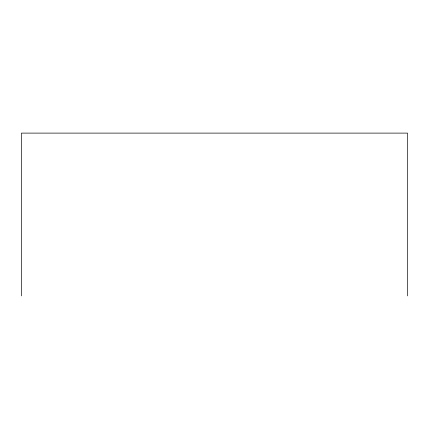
<?xml version="1.0" encoding="UTF-8"?>
<svg xmlns="http://www.w3.org/2000/svg" width="429" height="429" viewBox="0 0 429 429"><rect width="100%" height="100%" fill="white"/><g stroke="black" fill="none" stroke-linecap="round" stroke-linejoin="round"><path stroke-width="0.64" d="M407.55 295.892L407.55 133.108L21.45 133.108L21.45 295.892"/></g></svg>
